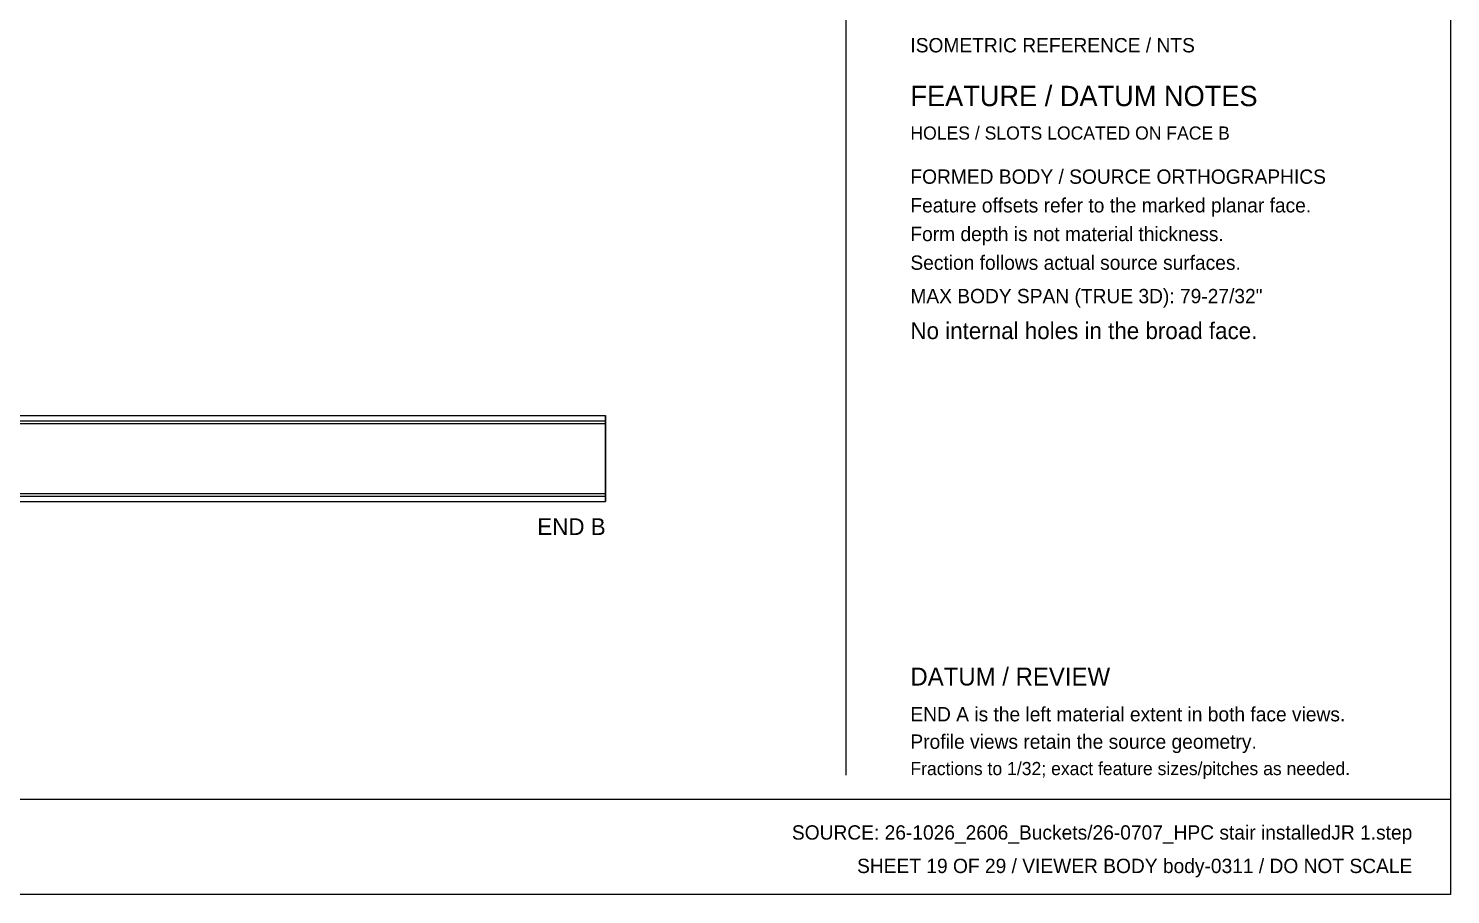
# Model space of a CAD drawing. Header units: inches. Extents: x 2 to 134, y 2 to 86.
# Drawn here: x 68 to 134.1, y 1.9 to 42.2 of the extents above; entities that cross this region are included whole.
import ezdxf
from ezdxf.enums import TextEntityAlignment as Align

# ---------------------------------------------------------------- set-up
doc = ezdxf.new("R2010")
doc.units = ezdxf.units.IN
doc.header["$MEASUREMENT"] = 0

msp = doc.modelspace()

# ---------------------------------------------------------------- linework, layer by layer
at = {"layer": 'OUTLINE'}
for p, q in [((134.111, 86.111), (134.111, 1.889)), ((106, 75.5), (106, 7.444)), ((15.167, 24.167), (94.833, 24.167)), ((15.167, 24.167), (94.833, 24.167)), ((15.167, 23.917), (94.833, 23.917)), ((15.167, 23.917), (94.833, 23.917)), ((94.833, 24.166), (94.833, 24.167)), ((94.833, 24.167), (94.833, 24.167)), ((94.833, 24.167), (94.833, 24.167)), ((94.833, 24.167), (94.833, 24.166)), ((94.833, 24.165), (94.833, 24.166)), ((94.833, 24.166), (94.833, 24.166)), ((94.833, 24.166), (94.833, 24.166)), ((94.833, 24.166), (94.833, 24.165)), ((94.833, 24.164), (94.833, 24.165)), ((94.833, 24.165), (94.833, 24.164)), ((94.833, 24.163), (94.833, 24.164)), ((94.833, 24.164), (94.833, 24.163)), ((94.833, 24.161), (94.833, 24.163)), ((94.833, 24.163), (94.833, 24.161)), ((94.833, 24.159), (94.833, 24.161)), ((94.833, 24.161), (94.833, 24.159)), ((94.833, 24.158), (94.833, 24.159)), ((94.833, 24.159), (94.833, 24.158)), ((94.833, 24.155), (94.833, 24.158)), ((94.833, 24.158), (94.833, 24.155)), ((94.833, 24.153), (94.833, 24.155)), ((94.833, 24.155), (94.833, 24.153)), ((94.833, 24.151), (94.833, 24.153)), ((94.833, 24.153), (94.833, 24.151)), ((94.833, 24.148), (94.833, 24.151)), ((94.833, 24.151), (94.833, 24.148)), ((94.833, 24.145), (94.833, 24.148)), ((94.833, 24.148), (94.833, 24.145)), ((94.833, 24.142), (94.833, 24.145)), ((94.833, 24.145), (94.833, 24.142)), ((94.833, 24.138), (94.833, 24.142)), ((94.833, 24.142), (94.833, 24.138)), ((94.833, 24.134), (94.833, 24.138)), ((94.833, 24.138), (94.833, 24.134)), ((94.833, 24.131), (94.833, 24.134)), ((94.833, 24.134), (94.833, 24.131)), ((94.833, 24.127), (94.833, 24.131)), ((94.833, 24.131), (94.833, 24.127)), ((94.833, 24.122), (94.833, 24.127)), ((94.833, 24.127), (94.833, 24.122)), ((94.833, 24.118), (94.833, 24.122)), ((94.833, 24.122), (94.833, 24.118)), ((94.833, 24.113), (94.833, 24.118)), ((94.833, 24.118), (94.833, 24.113)), ((94.833, 24.108), (94.833, 24.113)), ((94.833, 24.113), (94.833, 24.108)), ((94.833, 24.103), (94.833, 24.108)), ((94.833, 24.108), (94.833, 24.103)), ((94.833, 24.098), (94.833, 24.103)), ((94.833, 24.103), (94.833, 24.098)), ((94.833, 24.093), (94.833, 24.098)), ((94.833, 24.098), (94.833, 24.093)), ((94.833, 24.087), (94.833, 24.093)), ((94.833, 24.093), (94.833, 24.087)), ((94.833, 24.082), (94.833, 24.087)), ((94.833, 24.087), (94.833, 24.082)), ((94.833, 24.076), (94.833, 24.082)), ((94.833, 24.082), (94.833, 24.076)), ((94.833, 24.07), (94.833, 24.076)), ((94.833, 24.076), (94.833, 24.07)), ((94.833, 24.063), (94.833, 24.07)), ((94.833, 24.07), (94.833, 24.063)), ((94.833, 24.057), (94.833, 24.063)), ((94.833, 24.063), (94.833, 24.057)), ((94.833, 24.05), (94.833, 24.057)), ((94.833, 24.057), (94.833, 24.05)), ((94.833, 24.044), (94.833, 24.05)), ((94.833, 24.05), (94.833, 24.044)), ((94.833, 24.037), (94.833, 24.044)), ((94.833, 24.044), (94.833, 24.037)), ((94.833, 24.03), (94.833, 24.037)), ((94.833, 24.037), (94.833, 24.03)), ((94.833, 24.022), (94.833, 24.03)), ((94.833, 24.03), (94.833, 24.022)), ((94.833, 24.015), (94.833, 24.022)), ((94.833, 24.022), (94.833, 24.015)), ((94.833, 24.008), (94.833, 24.015)), ((94.833, 24.015), (94.833, 24.008)), ((94.833, 24), (94.833, 24.008)), ((94.833, 24.008), (94.833, 24)), ((94.833, 23.992), (94.833, 24)), ((94.833, 24), (94.833, 23.992)), ((94.833, 23.984), (94.833, 23.992)), ((94.833, 23.992), (94.833, 23.984)), ((94.833, 23.977), (94.833, 23.984)), ((94.833, 23.984), (94.833, 23.977)), ((94.833, 23.968), (94.833, 23.977)), ((94.833, 23.977), (94.833, 23.968)), ((94.833, 23.96), (94.833, 23.968)), ((94.833, 23.968), (94.833, 23.96)), ((94.833, 23.952), (94.833, 23.96)), ((94.833, 23.96), (94.833, 23.952)), ((94.833, 23.944), (94.833, 23.952)), ((94.833, 23.952), (94.833, 23.944)), ((94.833, 23.935), (94.833, 23.944)), ((94.833, 23.944), (94.833, 23.935)), ((94.833, 23.927), (94.833, 23.935)), ((94.833, 23.935), (94.833, 23.927)), ((94.833, 23.918), (94.833, 23.927)), ((94.833, 23.927), (94.833, 23.918)), ((94.833, 23.909), (94.833, 23.918)), ((94.833, 23.918), (94.833, 23.909)), ((94.833, 23.917), (94.833, 23.917)), ((94.833, 23.917), (94.833, 23.917)), ((94.833, 23.917), (94.833, 23.916)), ((94.833, 23.916), (94.833, 23.917)), ((94.833, 23.917), (94.833, 23.917)), ((94.833, 23.917), (94.833, 23.917)), ((94.833, 23.916), (94.833, 23.916)), ((94.833, 23.916), (94.833, 23.916)), ((94.833, 23.916), (94.833, 23.915)), ((94.833, 23.915), (94.833, 23.916)), ((94.833, 23.916), (94.833, 23.916)), ((94.833, 23.916), (94.833, 23.916)), ((94.833, 23.915), (94.833, 23.915)), ((94.833, 23.915), (94.833, 23.914)), ((94.833, 23.914), (94.833, 23.915)), ((94.833, 23.915), (94.833, 23.915)), ((94.833, 23.914), (94.833, 23.914)), ((94.833, 23.914), (94.833, 23.913)), ((94.833, 23.913), (94.833, 23.914)), ((94.833, 23.914), (94.833, 23.914)), ((94.833, 23.913), (94.833, 23.912)), ((94.833, 23.912), (94.833, 23.913)), ((94.833, 23.912), (94.833, 23.911)), ((94.833, 23.911), (94.833, 23.912)), ((94.833, 23.911), (94.833, 23.91)), ((94.833, 23.91), (94.833, 23.911)), ((94.833, 23.91), (94.833, 23.909)), ((94.833, 23.909), (94.833, 23.91)), ((94.833, 23.901), (94.833, 23.909)), ((94.833, 23.909), (94.833, 23.908)), ((94.833, 23.908), (94.833, 23.909)), ((94.833, 23.909), (94.833, 23.901)), ((94.833, 23.908), (94.833, 23.907)), ((94.833, 23.907), (94.833, 23.908)), ((94.833, 23.907), (94.833, 23.906)), ((94.833, 23.906), (94.833, 23.907)), ((94.833, 23.906), (94.833, 23.905)), ((94.833, 23.905), (94.833, 23.906)), ((94.833, 23.905), (94.833, 23.903)), ((94.833, 23.903), (94.833, 23.905)), ((94.833, 23.903), (94.833, 23.902)), ((94.833, 23.902), (94.833, 23.903)), ((94.833, 23.902), (94.833, 23.9)), ((94.833, 23.9), (94.833, 23.902)), ((94.833, 23.892), (94.833, 23.901)), ((94.833, 23.901), (94.833, 23.892)), ((94.833, 23.9), (94.833, 23.899)), ((94.833, 23.899), (94.833, 23.9)), ((94.833, 23.899), (94.833, 23.897)), ((94.833, 23.897), (94.833, 23.899)), ((94.833, 23.897), (94.833, 23.896)), ((94.833, 23.896), (94.833, 23.897)), ((94.833, 23.896), (94.833, 23.894)), ((94.833, 23.894), (94.833, 23.896)), ((94.833, 23.894), (94.833, 23.892)), ((94.833, 23.892), (94.833, 23.894)), ((94.833, 23.883), (94.833, 23.892)), ((94.833, 23.892), (94.833, 23.89)), ((94.833, 23.89), (94.833, 23.892)), ((94.833, 23.892), (94.833, 23.883)), ((94.833, 23.89), (94.833, 23.888)), ((94.833, 23.888), (94.833, 23.89)), ((94.833, 23.888), (94.833, 23.886)), ((94.833, 23.886), (94.833, 23.888)), ((94.833, 23.886), (94.833, 23.884)), ((94.833, 23.884), (94.833, 23.886)), ((94.833, 23.884), (94.833, 23.882)), ((94.833, 23.882), (94.833, 23.884)), ((94.833, 23.874), (94.833, 23.883)), ((94.833, 23.883), (94.833, 23.874)), ((94.833, 23.882), (94.833, 23.88)), ((94.833, 23.88), (94.833, 23.882)), ((94.833, 23.88), (94.833, 23.878)), ((94.833, 23.878), (94.833, 23.88)), ((94.833, 23.878), (94.833, 23.876)), ((94.833, 23.876), (94.833, 23.878)), ((94.833, 23.876), (94.833, 23.873)), ((94.833, 23.873), (94.833, 23.876)), ((94.833, 23.865), (94.833, 23.874)), ((94.833, 23.874), (94.833, 23.865)), ((94.833, 23.873), (94.833, 23.871)), ((94.833, 23.871), (94.833, 23.873)), ((94.833, 23.871), (94.833, 23.869)), ((94.833, 23.869), (94.833, 23.871)), ((94.833, 23.869), (94.833, 23.866)), ((94.833, 23.866), (94.833, 23.869)), ((94.833, 23.866), (94.833, 23.864)), ((94.833, 23.864), (94.833, 23.866)), ((94.833, 23.856), (94.833, 23.865)), ((94.833, 23.865), (94.833, 23.856)), ((94.833, 23.864), (94.833, 23.861)), ((94.833, 23.861), (94.833, 23.864)), ((94.833, 23.861), (94.833, 23.859)), ((94.833, 23.859), (94.833, 23.861)), ((94.833, 23.859), (94.833, 23.856)), ((94.833, 23.856), (94.833, 23.859)), ((94.833, 23.847), (94.833, 23.856)), ((94.833, 23.856), (94.833, 23.853)), ((94.833, 23.853), (94.833, 23.856)), ((94.833, 23.856), (94.833, 23.847)), ((94.833, 23.853), (94.833, 23.851)), ((94.833, 23.851), (94.833, 23.853)), ((94.833, 23.851), (94.833, 23.848)), ((94.833, 23.848), (94.833, 23.851)), ((94.833, 23.848), (94.833, 23.845)), ((94.833, 23.845), (94.833, 23.848)), ((94.833, 23.838), (94.833, 23.847)), ((94.833, 23.847), (94.833, 23.838)), ((94.833, 23.845), (94.833, 23.842)), ((94.833, 23.842), (94.833, 23.845)), ((94.833, 23.842), (94.833, 23.84)), ((94.833, 23.84), (94.833, 23.842)), ((94.833, 23.84), (94.833, 23.837)), ((94.833, 23.837), (94.833, 23.84)), ((94.833, 23.828), (94.833, 23.838)), ((94.833, 23.838), (94.833, 23.828)), ((94.833, 23.837), (94.833, 23.834)), ((94.833, 23.834), (94.833, 23.837)), ((94.833, 23.834), (94.833, 23.831)), ((94.833, 23.831), (94.833, 23.834)), ((94.833, 23.831), (94.833, 23.828)), ((94.833, 23.828), (94.833, 23.831)), ((94.833, 23.819), (94.833, 23.828)), ((94.833, 23.828), (94.833, 23.825)), ((94.833, 23.825), (94.833, 23.828)), ((94.833, 23.828), (94.833, 23.819)), ((94.833, 23.825), (94.833, 23.822)), ((94.833, 23.822), (94.833, 23.825)), ((94.833, 23.822), (94.833, 23.819)), ((94.833, 23.819), (94.833, 23.822)), ((94.833, 23.81), (94.833, 23.819)), ((94.833, 23.819), (94.833, 23.816)), ((94.833, 23.816), (94.833, 23.819)), ((94.833, 23.819), (94.833, 23.81)), ((94.833, 23.816), (94.833, 23.813)), ((94.833, 23.813), (94.833, 23.816)), ((94.833, 23.813), (94.833, 23.81)), ((94.833, 23.81), (94.833, 23.813)), ((94.833, 23.801), (94.833, 23.81)), ((94.833, 23.81), (94.833, 23.807)), ((94.833, 23.807), (94.833, 23.81)), ((94.833, 23.81), (94.833, 23.801)), ((94.833, 23.807), (94.833, 23.804)), ((94.833, 23.804), (94.833, 23.807)), ((94.833, 23.804), (94.833, 23.801)), ((94.833, 23.801), (94.833, 23.804)), ((94.833, 23.792), (94.833, 23.801)), ((94.833, 23.801), (94.833, 23.798)), ((94.833, 23.798), (94.833, 23.801)), ((94.833, 23.801), (94.833, 23.792)), ((15.167, 23.792), (94.833, 23.792)), ((15.167, 23.792), (94.833, 23.792)), ((15.167, 23.792), (94.833, 23.792)), ((15.167, 23.792), (94.833, 23.792)), ((94.833, 23.798), (94.833, 23.795)), ((94.833, 23.795), (94.833, 23.798)), ((94.833, 23.795), (94.833, 23.792)), ((94.833, 23.792), (94.833, 23.795)), ((94.833, 20.542), (94.833, 23.792)), ((94.833, 23.792), (94.833, 20.542)), ((94.833, 20.542), (94.833, 23.792)), ((94.833, 23.792), (94.833, 20.542)), ((15.167, 20.542), (94.833, 20.542)), ((15.167, 20.542), (94.833, 20.542)), ((15.167, 20.542), (94.833, 20.542)), ((15.167, 20.542), (94.833, 20.542)), ((94.833, 20.542), (94.833, 20.532)), ((94.833, 20.542), (94.833, 20.539)), ((94.833, 20.532), (94.833, 20.542)), ((94.833, 20.539), (94.833, 20.542)), ((94.833, 20.539), (94.833, 20.536)), ((94.833, 20.536), (94.833, 20.539)), ((94.833, 20.536), (94.833, 20.532)), ((94.833, 20.532), (94.833, 20.536)), ((94.833, 20.532), (94.833, 20.523)), ((94.833, 20.532), (94.833, 20.529)), ((94.833, 20.523), (94.833, 20.532)), ((94.833, 20.529), (94.833, 20.532)), ((94.833, 20.529), (94.833, 20.526)), ((94.833, 20.526), (94.833, 20.529)), ((94.833, 20.526), (94.833, 20.523)), ((94.833, 20.523), (94.833, 20.526)), ((94.833, 20.523), (94.833, 20.514)), ((94.833, 20.523), (94.833, 20.52)), ((94.833, 20.514), (94.833, 20.523)), ((94.833, 20.52), (94.833, 20.523)), ((94.833, 20.52), (94.833, 20.517)), ((94.833, 20.517), (94.833, 20.52)), ((94.833, 20.517), (94.833, 20.514)), ((94.833, 20.514), (94.833, 20.517)), ((94.833, 20.514), (94.833, 20.505)), ((94.833, 20.514), (94.833, 20.511)), ((94.833, 20.505), (94.833, 20.514)), ((94.833, 20.511), (94.833, 20.514)), ((94.833, 20.511), (94.833, 20.508)), ((94.833, 20.508), (94.833, 20.511)), ((94.833, 20.508), (94.833, 20.505)), ((94.833, 20.505), (94.833, 20.508)), ((94.833, 20.505), (94.833, 20.496)), ((94.833, 20.505), (94.833, 20.502)), ((94.833, 20.496), (94.833, 20.505)), ((94.833, 20.502), (94.833, 20.505)), ((94.833, 20.502), (94.833, 20.5)), ((94.833, 20.5), (94.833, 20.502)), ((94.833, 20.5), (94.833, 20.497)), ((94.833, 20.497), (94.833, 20.5)), ((94.833, 20.497), (94.833, 20.494)), ((94.833, 20.494), (94.833, 20.497)), ((94.833, 20.496), (94.833, 20.487)), ((94.833, 20.487), (94.833, 20.496)), ((15.167, 20.417), (94.833, 20.417)), ((15.167, 20.417), (94.833, 20.417)), ((15.167, 20.167), (94.833, 20.167)), ((15.167, 20.167), (94.833, 20.167)), ((94.833, 20.494), (94.833, 20.491)), ((94.833, 20.491), (94.833, 20.494)), ((94.833, 20.491), (94.833, 20.488)), ((94.833, 20.488), (94.833, 20.491)), ((94.833, 20.488), (94.833, 20.485)), ((94.833, 20.485), (94.833, 20.488)), ((94.833, 20.487), (94.833, 20.478)), ((94.833, 20.478), (94.833, 20.487)), ((94.833, 20.485), (94.833, 20.483)), ((94.833, 20.483), (94.833, 20.485)), ((94.833, 20.483), (94.833, 20.48)), ((94.833, 20.48), (94.833, 20.483)), ((94.833, 20.48), (94.833, 20.477)), ((94.833, 20.477), (94.833, 20.48)), ((94.833, 20.478), (94.833, 20.469)), ((94.833, 20.469), (94.833, 20.478)), ((94.833, 20.477), (94.833, 20.475)), ((94.833, 20.475), (94.833, 20.477)), ((94.833, 20.475), (94.833, 20.472)), ((94.833, 20.472), (94.833, 20.475)), ((94.833, 20.472), (94.833, 20.47)), ((94.833, 20.47), (94.833, 20.472)), ((94.833, 20.47), (94.833, 20.467)), ((94.833, 20.467), (94.833, 20.47)), ((94.833, 20.469), (94.833, 20.46)), ((94.833, 20.46), (94.833, 20.469)), ((94.833, 20.467), (94.833, 20.465)), ((94.833, 20.465), (94.833, 20.467)), ((94.833, 20.465), (94.833, 20.462)), ((94.833, 20.462), (94.833, 20.465)), ((94.833, 20.462), (94.833, 20.46)), ((94.833, 20.46), (94.833, 20.462)), ((94.833, 20.46), (94.833, 20.451)), ((94.833, 20.46), (94.833, 20.458)), ((94.833, 20.451), (94.833, 20.46)), ((94.833, 20.458), (94.833, 20.46)), ((94.833, 20.458), (94.833, 20.455)), ((94.833, 20.455), (94.833, 20.458)), ((94.833, 20.455), (94.833, 20.453)), ((94.833, 20.453), (94.833, 20.455)), ((94.833, 20.453), (94.833, 20.451)), ((94.833, 20.451), (94.833, 20.453)), ((94.833, 20.451), (94.833, 20.442)), ((94.833, 20.451), (94.833, 20.449)), ((94.833, 20.442), (94.833, 20.451)), ((94.833, 20.449), (94.833, 20.451)), ((94.833, 20.449), (94.833, 20.447)), ((94.833, 20.447), (94.833, 20.449)), ((94.833, 20.447), (94.833, 20.445)), ((94.833, 20.445), (94.833, 20.447)), ((94.833, 20.445), (94.833, 20.443)), ((94.833, 20.443), (94.833, 20.445)), ((94.833, 20.443), (94.833, 20.441)), ((94.833, 20.441), (94.833, 20.443)), ((94.833, 20.442), (94.833, 20.433)), ((94.833, 20.433), (94.833, 20.442)), ((94.833, 20.441), (94.833, 20.439)), ((94.833, 20.439), (94.833, 20.441)), ((94.833, 20.439), (94.833, 20.438)), ((94.833, 20.438), (94.833, 20.439)), ((94.833, 20.438), (94.833, 20.436)), ((94.833, 20.436), (94.833, 20.438)), ((94.833, 20.436), (94.833, 20.434)), ((94.833, 20.434), (94.833, 20.436)), ((94.833, 20.434), (94.833, 20.433)), ((94.833, 20.433), (94.833, 20.434)), ((94.833, 20.433), (94.833, 20.424)), ((94.833, 20.433), (94.833, 20.431)), ((94.833, 20.424), (94.833, 20.433)), ((94.833, 20.431), (94.833, 20.433)), ((94.833, 20.431), (94.833, 20.43)), ((94.833, 20.43), (94.833, 20.431)), ((94.833, 20.43), (94.833, 20.429)), ((94.833, 20.429), (94.833, 20.43)), ((94.833, 20.429), (94.833, 20.427)), ((94.833, 20.427), (94.833, 20.429)), ((94.833, 20.427), (94.833, 20.426)), ((94.833, 20.426), (94.833, 20.427)), ((94.833, 20.426), (94.833, 20.425)), ((94.833, 20.425), (94.833, 20.426)), ((94.833, 20.425), (94.833, 20.424)), ((94.833, 20.424), (94.833, 20.425)), ((94.833, 20.424), (94.833, 20.415)), ((94.833, 20.424), (94.833, 20.423)), ((94.833, 20.415), (94.833, 20.424)), ((94.833, 20.423), (94.833, 20.424)), ((94.833, 20.423), (94.833, 20.422)), ((94.833, 20.422), (94.833, 20.423)), ((94.833, 20.422), (94.833, 20.421)), ((94.833, 20.421), (94.833, 20.422)), ((94.833, 20.421), (94.833, 20.42)), ((94.833, 20.42), (94.833, 20.421)), ((94.833, 20.42), (94.833, 20.42)), ((94.833, 20.42), (94.833, 20.419)), ((94.833, 20.419), (94.833, 20.42)), ((94.833, 20.42), (94.833, 20.42)), ((94.833, 20.419), (94.833, 20.419)), ((94.833, 20.419), (94.833, 20.418)), ((94.833, 20.418), (94.833, 20.419)), ((94.833, 20.419), (94.833, 20.419)), ((94.833, 20.418), (94.833, 20.418)), ((94.833, 20.418), (94.833, 20.417)), ((94.833, 20.417), (94.833, 20.418)), ((94.833, 20.418), (94.833, 20.418)), ((94.833, 20.417), (94.833, 20.417)), ((94.833, 20.417), (94.833, 20.417)), ((94.833, 20.417), (94.833, 20.417)), ((94.833, 20.417), (94.833, 20.417)), ((94.833, 20.417), (94.833, 20.417)), ((94.833, 20.417), (94.833, 20.417)), ((94.833, 20.417), (94.833, 20.417)), ((94.833, 20.417), (94.833, 20.417)), ((94.833, 20.415), (94.833, 20.407)), ((94.833, 20.407), (94.833, 20.415)), ((94.833, 20.407), (94.833, 20.398)), ((94.833, 20.398), (94.833, 20.407)), ((94.833, 20.398), (94.833, 20.39)), ((94.833, 20.39), (94.833, 20.398)), ((94.833, 20.39), (94.833, 20.381)), ((94.833, 20.381), (94.833, 20.39)), ((94.833, 20.381), (94.833, 20.373)), ((94.833, 20.373), (94.833, 20.381)), ((94.833, 20.373), (94.833, 20.365)), ((94.833, 20.365), (94.833, 20.373)), ((94.833, 20.365), (94.833, 20.357)), ((94.833, 20.357), (94.833, 20.365)), ((94.833, 20.357), (94.833, 20.349)), ((94.833, 20.349), (94.833, 20.357)), ((94.833, 20.349), (94.833, 20.341)), ((94.833, 20.341), (94.833, 20.349)), ((94.833, 20.341), (94.833, 20.333)), ((94.833, 20.333), (94.833, 20.341)), ((94.833, 20.333), (94.833, 20.326)), ((94.833, 20.326), (94.833, 20.333)), ((94.833, 20.326), (94.833, 20.318)), ((94.833, 20.318), (94.833, 20.326)), ((94.833, 20.318), (94.833, 20.311)), ((94.833, 20.311), (94.833, 20.318)), ((94.833, 20.311), (94.833, 20.304)), ((94.833, 20.304), (94.833, 20.311)), ((94.833, 20.304), (94.833, 20.297)), ((94.833, 20.297), (94.833, 20.304)), ((94.833, 20.297), (94.833, 20.29)), ((94.833, 20.29), (94.833, 20.297)), ((94.833, 20.29), (94.833, 20.283)), ((94.833, 20.283), (94.833, 20.29)), ((94.833, 20.283), (94.833, 20.277)), ((94.833, 20.277), (94.833, 20.283)), ((94.833, 20.277), (94.833, 20.27)), ((94.833, 20.27), (94.833, 20.277)), ((94.833, 20.27), (94.833, 20.264)), ((94.833, 20.264), (94.833, 20.27)), ((94.833, 20.264), (94.833, 20.258)), ((94.833, 20.258), (94.833, 20.264)), ((94.833, 20.258), (94.833, 20.252)), ((94.833, 20.252), (94.833, 20.258)), ((94.833, 20.252), (94.833, 20.246)), ((94.833, 20.246), (94.833, 20.252)), ((94.833, 20.246), (94.833, 20.24)), ((94.833, 20.24), (94.833, 20.246)), ((94.833, 20.24), (94.833, 20.235)), ((94.833, 20.235), (94.833, 20.24)), ((94.833, 20.235), (94.833, 20.23)), ((94.833, 20.23), (94.833, 20.235)), ((94.833, 20.23), (94.833, 20.225)), ((94.833, 20.225), (94.833, 20.23)), ((94.833, 20.225), (94.833, 20.22)), ((94.833, 20.22), (94.833, 20.225)), ((94.833, 20.22), (94.833, 20.215)), ((94.833, 20.215), (94.833, 20.22)), ((94.833, 20.215), (94.833, 20.211)), ((94.833, 20.211), (94.833, 20.215)), ((94.833, 20.211), (94.833, 20.207)), ((94.833, 20.207), (94.833, 20.211)), ((94.833, 20.207), (94.833, 20.203)), ((94.833, 20.203), (94.833, 20.207)), ((94.833, 20.203), (94.833, 20.199)), ((94.833, 20.199), (94.833, 20.203)), ((94.833, 20.199), (94.833, 20.195)), ((94.833, 20.195), (94.833, 20.199)), ((94.833, 20.195), (94.833, 20.192)), ((94.833, 20.192), (94.833, 20.195)), ((94.833, 20.192), (94.833, 20.189)), ((94.833, 20.189), (94.833, 20.192)), ((94.833, 20.189), (94.833, 20.186)), ((94.833, 20.186), (94.833, 20.189)), ((94.833, 20.186), (94.833, 20.183)), ((94.833, 20.183), (94.833, 20.186)), ((94.833, 20.183), (94.833, 20.18)), ((94.833, 20.18), (94.833, 20.183)), ((94.833, 20.18), (94.833, 20.178)), ((94.833, 20.178), (94.833, 20.18)), ((94.833, 20.178), (94.833, 20.176)), ((94.833, 20.176), (94.833, 20.178)), ((94.833, 20.176), (94.833, 20.174)), ((94.833, 20.174), (94.833, 20.176)), ((94.833, 20.174), (94.833, 20.172)), ((94.833, 20.172), (94.833, 20.174)), ((94.833, 20.172), (94.833, 20.171)), ((94.833, 20.171), (94.833, 20.172)), ((94.833, 20.171), (94.833, 20.169)), ((94.833, 20.169), (94.833, 20.171)), ((94.833, 20.169), (94.833, 20.168)), ((94.833, 20.168), (94.833, 20.169)), ((94.833, 20.168), (94.833, 20.168)), ((94.833, 20.168), (94.833, 20.167)), ((94.833, 20.167), (94.833, 20.168)), ((94.833, 20.168), (94.833, 20.168)), ((94.833, 20.167), (94.833, 20.167)), ((94.833, 20.167), (94.833, 20.167)), ((94.833, 20.167), (94.833, 20.167)), ((94.833, 20.167), (94.833, 20.167)), ((1.889, 6.333), (134.111, 6.333)), ((134.111, 1.889), (1.889, 1.889))]:
    msp.add_line(p, q, dxfattribs=at)

# ---------------------------------------------------------------- texts
at = {"layer": 'ANNOTATION'}
for s, height, p in [('ISOMETRIC REFERENCE / NTS', 0.66667, (109, 41.056)), ('FEATURE / DATUM NOTES', 0.94444, (109, 38.556)), ('HOLES / SLOTS LOCATED ON FACE B', 0.61111, (109, 37)), ('FORMED BODY / SOURCE ORTHOGRAPHICS', 0.66667, (109, 34.944)), ('Feature offsets refer to the marked planar face.', 0.66667, (109, 33.611)), ('Form depth is not material thickness.', 0.66667, (109, 32.278)), ('Section follows actual source surfaces.', 0.66667, (109, 30.944)), ('MAX BODY SPAN (TRUE 3D): 79-27/32"', 0.66667, (109, 29.389)), ('No internal holes in the broad face.', 0.77778, (109, 27.722)), ('DATUM / REVIEW', 0.83333, (109, 11.611)), ('END A is the left material extent in both face views.', 0.66667, (109, 9.944)), ('Profile views retain the source geometry.', 0.66667, (109, 8.667)), ('Fractions to 1/32; exact feature sizes/pitches as needed.', 0.61111, (109, 7.444))]:
    msp.add_text(s, height=height, dxfattribs=at).set_placement(p)
for s, height, p in [('END B', 0.7778, (94.833, 18.611)), ('SOURCE: 26-1026_2606_Buckets/26-0707_HPC stair installedJR 1.step', 0.66667, (132.333, 4.444)), ('SHEET 19 OF 29 / VIEWER BODY body-0311 / DO NOT SCALE', 0.66667, (132.333, 2.889))]:
    msp.add_text(s, height=height, dxfattribs=at).set_placement(p, align=Align.RIGHT)

doc.saveas('drawing.dxf')
